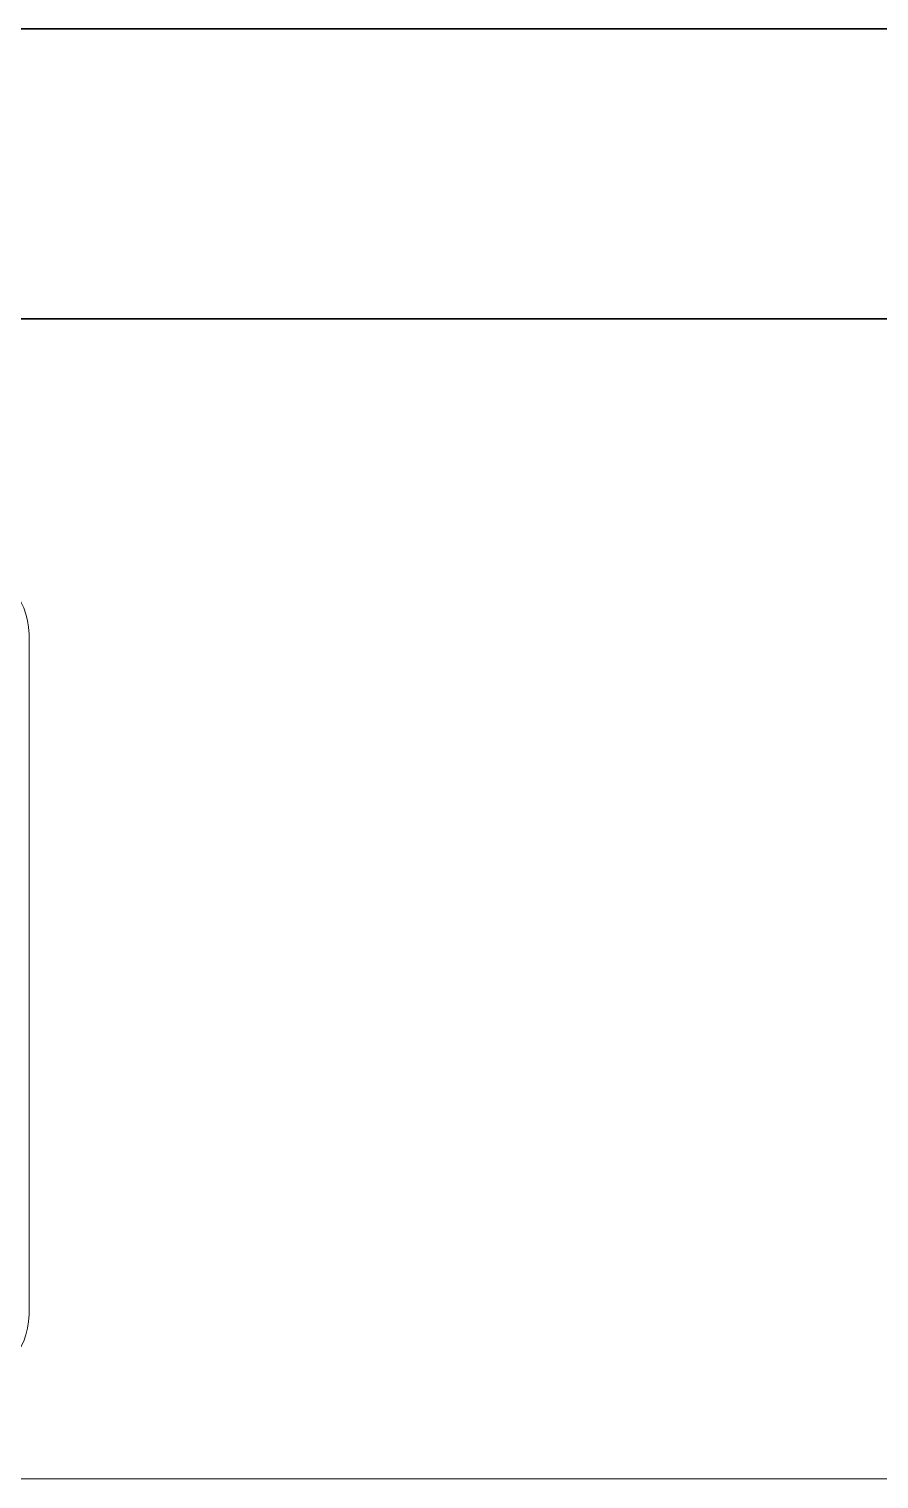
# Model space of a CAD drawing. Header units: inches. Extents: x 32 to 51.7, y 18.3 to 41.9.
# Drawn here: x 49.159 to 49.598, y 38.858 to 39.608 of the extents above; entities that cross this region are included whole.
import ezdxf

# ---------------------------------------------------------------- set-up
doc = ezdxf.new("R2010")
doc.units = ezdxf.units.IN
doc.header["$MEASUREMENT"] = 0
doc.layers.add('FURNITURE F 1 100', color=253, linetype='Continuous', lineweight=13)
doc.layers.add('WALL 1 100', color=250, linetype='Continuous', lineweight=30)

msp = doc.modelspace()

# ---------------------------------------------------------------- linework, layer by layer
at = {"layer": 'FURNITURE F 1 100'}
msp.add_line((49.1586, 39.29472), (49.1586, 38.94272), dxfattribs=at)
msp.add_lwpolyline([(48.3336, 38.85772), (50.43361, 38.85772)], dxfattribs=at)
for centre, start, end in [((49.1236, 39.29472), 0, 90), ((49.1236, 38.94272), 270, 0)]:
    msp.add_arc(centre, 0.035, start, end, dxfattribs=at)
at = {"layer": 'WALL 1 100'}
for p, q in [((46.82707, 39.60772), (51.08861, 39.60772)), ((46.82707, 39.45772), (50.93861, 39.45772))]:
    msp.add_line(p, q, dxfattribs=at)

doc.saveas('drawing.dxf')
